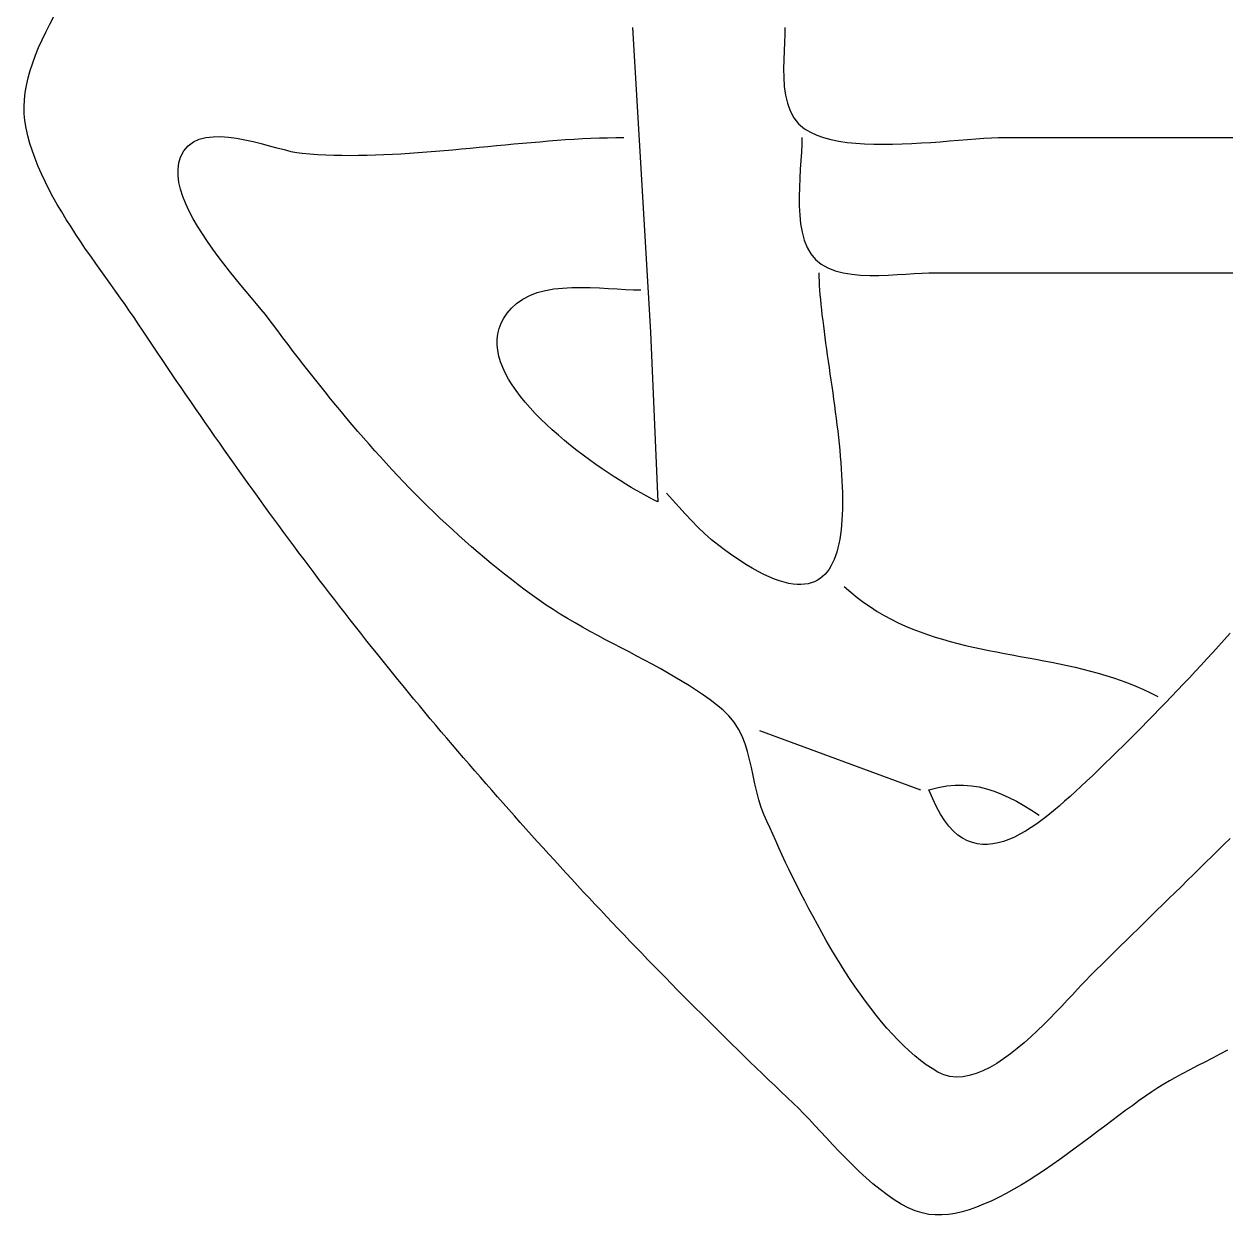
# Model space of a CAD drawing. Header units: millimetres. Extents: x 11 to 803, y 3 to 1113.
# Drawn here: x 10.7 to 152.6, y 583.7 to 724.3 of the extents above; entities that cross this region are included whole.
import ezdxf

# ---------------------------------------------------------------- set-up
doc = ezdxf.new("R2010")
doc.units = ezdxf.units.MM
doc.layers.add('0_0_0', color=3, linetype='Continuous')

msp = doc.modelspace()

# ---------------------------------------------------------------- linework, layer by layer
at = {"layer": '0_0_0'}
for points in [[(152.75, 603.17), (151.86, 602.7), (150.97, 602.23), (150.08, 601.77), (149.19, 601.3), (148.3, 600.83), (147.41, 600.36), (146.52, 599.9), (145.89, 599.55), (145.23, 599.16), (144.54, 598.72), (143.83, 598.25), (143.09, 597.75), (142.34, 597.21), (141.56, 596.65), (140.76, 596.07), (139.94, 595.46), (139.11, 594.83), (138.26, 594.2), (137.4, 593.55), (136.53, 592.9), (135.65, 592.24), (134.76, 591.58), (133.86, 590.93), (132.96, 590.28), (132.05, 589.65), (131.14, 589.02), (130.23, 588.42), (129.33, 587.84), (128.42, 587.28), (127.52, 586.75), (126.62, 586.25), (125.73, 585.78), (124.84, 585.35), (123.97, 584.97), (123.11, 584.62), (122.26, 584.33), (121.43, 584.09), (120.61, 583.9), (119.81, 583.78), (119.03, 583.71), (118.26, 583.71), (117.52, 583.78), (116.71, 583.95), (115.89, 584.21), (115.06, 584.57), (114.23, 585), (113.4, 585.51), (112.57, 586.08), (111.74, 586.71), (110.91, 587.39), (110.1, 588.11), (109.28, 588.86), (108.48, 589.63), (107.7, 590.42), (106.92, 591.21), (106.17, 592.01), (105.43, 592.8), (104.72, 593.57), (104.02, 594.31), (103.36, 595.02), (102.72, 595.69), (102.1, 596.32), (101.52, 596.88), (100.79, 597.58), (100.05, 598.28), (99.31, 598.98), (98.58, 599.68), (97.85, 600.38), (97.12, 601.09), (96.39, 601.79), (95.67, 602.49), (94.95, 603.2), (94.22, 603.9), (93.51, 604.61), (92.79, 605.32), (92.07, 606.03), (91.36, 606.73), (90.65, 607.44), (89.93, 608.16), (89.23, 608.87), (88.52, 609.58), (87.81, 610.29), (87.11, 611.01), (86.4, 611.73), (85.7, 612.44), (85, 613.16), (84.31, 613.88), (83.61, 614.6), (82.91, 615.32), (82.22, 616.05), (81.53, 616.77), (80.83, 617.5), (80.14, 618.23), (79.46, 618.95), (78.77, 619.69), (78.08, 620.42), (77.4, 621.15), (76.71, 621.88), (76.03, 622.62), (75.35, 623.36), (74.67, 624.1), (73.99, 624.84), (73.31, 625.58), (72.63, 626.32), (71.96, 627.07), (71.28, 627.81), (70.6, 628.56), (69.93, 629.31), (69.26, 630.06), (68.59, 630.82), (67.91, 631.57), (67.24, 632.33), (66.57, 633.09), (65.91, 633.85), (65.24, 634.61), (64.57, 635.38), (63.9, 636.15), (63.24, 636.92), (62.57, 637.68), (61.91, 638.45), (61.26, 639.22), (60.6, 639.99), (59.95, 640.76), (59.3, 641.53), (58.66, 642.3), (58.01, 643.07), (57.37, 643.84), (56.73, 644.62), (56.09, 645.39), (55.45, 646.17), (54.82, 646.94), (54.19, 647.72), (53.56, 648.5), (52.93, 649.28), (52.31, 650.06), (51.68, 650.84), (51.06, 651.62), (50.44, 652.41), (49.83, 653.19), (49.21, 653.98), (48.6, 654.76), (47.99, 655.55), (47.38, 656.34), (46.77, 657.13), (46.16, 657.92), (45.56, 658.71), (44.96, 659.51), (44.36, 660.3), (43.76, 661.1), (43.16, 661.89), (42.56, 662.69), (41.97, 663.49), (41.38, 664.29), (40.79, 665.09), (40.2, 665.89), (39.61, 666.7), (39.02, 667.5), (38.44, 668.31), (37.85, 669.12), (37.27, 669.92), (36.69, 670.74), (36.11, 671.55), (35.53, 672.36), (34.95, 673.17), (34.38, 673.99), (33.8, 674.81), (33.23, 675.62), (32.66, 676.44), (32.09, 677.27), (31.52, 678.09), (30.95, 678.91), (30.38, 679.74), (29.81, 680.56), (29.25, 681.39), (28.68, 682.22), (28.12, 683.05), (27.55, 683.89), (26.99, 684.72), (26.43, 685.56), (25.87, 686.39), (25.31, 687.23), (24.75, 688.07), (24.19, 688.92), (23.69, 689.66), (23.17, 690.41), (22.64, 691.18), (22.08, 691.96), (21.52, 692.76), (20.94, 693.56), (20.36, 694.38), (19.76, 695.21), (19.17, 696.05), (18.58, 696.89), (17.98, 697.75), (17.4, 698.61), (16.82, 699.48), (16.25, 700.36), (15.69, 701.24), (15.15, 702.12), (14.63, 703.02), (14.12, 703.91), (13.65, 704.81), (13.19, 705.71), (12.77, 706.61), (12.37, 707.51), (12.01, 708.42), (11.69, 709.32), (11.4, 710.22), (11.16, 711.12), (10.96, 712.02), (10.81, 712.92), (10.73, 713.71), (10.71, 714.53), (10.75, 715.36), (10.84, 716.21), (10.99, 717.07), (11.19, 717.94), (11.44, 718.82), (11.73, 719.72), (12.06, 720.62), (12.43, 721.53), (12.84, 722.44), (13.27, 723.36), (13.74, 724.29), (14.24, 725.21)], [(82.52, 723.92), (84.63, 687.92), (85.52, 667.92), (85.1, 668.11), (84.63, 668.35), (84.12, 668.62), (83.57, 668.92), (82.99, 669.25), (82.37, 669.61), (81.72, 670), (81.05, 670.41), (80.36, 670.85), (79.65, 671.32), (78.93, 671.81), (78.19, 672.32), (77.45, 672.85), (76.71, 673.4), (75.96, 673.97), (75.22, 674.55), (74.49, 675.15), (73.77, 675.77), (73.06, 676.39), (72.37, 677.03), (71.7, 677.68), (71.05, 678.34), (70.44, 679), (69.85, 679.67), (69.3, 680.35), (68.79, 681.03), (68.33, 681.71), (67.9, 682.39), (67.53, 683.07), (67.22, 683.75), (66.95, 684.43), (66.75, 685.1), (66.62, 685.77), (66.55, 686.43), (66.55, 687.08), (66.62, 687.73), (66.78, 688.36), (67.01, 688.98), (67.33, 689.59), (67.74, 690.18), (68.25, 690.75), (68.84, 691.31), (69.58, 691.84), (70.4, 692.27), (71.29, 692.6), (72.24, 692.85), (73.24, 693.03), (74.28, 693.14), (75.35, 693.2), (76.44, 693.21), (77.53, 693.19), (78.61, 693.15), (79.68, 693.09), (80.71, 693.03), (81.71, 692.97), (82.65, 692.93), (83.52, 692.92)], [(100.52, 723.92), (100.51, 723.06), (100.47, 722.12), (100.42, 721.13), (100.37, 720.1), (100.35, 719.04), (100.37, 717.99), (100.44, 716.94), (100.58, 715.93), (100.8, 714.96), (101.12, 714.07), (101.56, 713.25), (102.13, 712.54), (102.84, 711.94), (103.52, 711.55), (104.27, 711.21), (105.08, 710.92), (105.95, 710.68), (106.88, 710.49), (107.85, 710.34), (108.87, 710.24), (109.92, 710.16), (111, 710.12), (112.1, 710.11), (113.22, 710.12), (114.35, 710.15), (115.48, 710.2), (116.62, 710.27), (117.74, 710.34), (118.85, 710.42), (119.95, 710.51), (121.01, 710.6), (122.05, 710.68), (123.04, 710.75), (123.99, 710.82), (124.9, 710.87), (125.74, 710.9), (126.52, 710.92), (188.52, 710.92)], [(153.05, 628.17), (152.33, 627.46), (151.61, 626.74), (150.89, 626.03), (150.17, 625.31), (149.45, 624.6), (148.73, 623.89), (148, 623.18), (147.28, 622.47), (146.56, 621.77), (145.83, 621.06), (145.11, 620.35), (144.39, 619.65), (143.67, 618.94), (142.95, 618.24), (142.23, 617.54), (141.51, 616.83), (140.79, 616.13), (140.08, 615.43), (139.36, 614.72), (138.65, 614.02), (137.94, 613.32), (137.23, 612.62), (136.52, 611.92), (136.07, 611.45), (135.57, 610.93), (135.03, 610.35), (134.45, 609.72), (133.83, 609.06), (133.18, 608.36), (132.5, 607.65), (131.79, 606.92), (131.06, 606.18), (130.3, 605.45), (129.53, 604.73), (128.74, 604.03), (127.94, 603.36), (127.14, 602.73), (126.32, 602.14), (125.51, 601.6), (124.69, 601.13), (123.88, 600.73), (123.08, 600.4), (122.28, 600.17), (121.5, 600.02), (120.73, 599.99), (119.99, 600.06), (119.26, 600.25), (118.56, 600.58), (117.88, 600.99), (117.19, 601.45), (116.52, 601.96), (115.84, 602.5), (115.17, 603.09), (114.51, 603.71), (113.85, 604.37), (113.2, 605.06), (112.55, 605.78), (111.91, 606.53), (111.28, 607.31), (110.65, 608.11), (110.03, 608.94), (109.42, 609.79), (108.82, 610.65), (108.23, 611.53), (107.64, 612.43), (107.07, 613.34), (106.5, 614.26), (105.95, 615.18), (105.4, 616.12), (104.87, 617.05), (104.34, 617.99), (103.83, 618.93), (103.33, 619.87), (102.85, 620.8), (102.37, 621.73), (101.91, 622.65), (101.46, 623.56), (101.02, 624.45), (100.6, 625.33), (100.2, 626.2), (99.81, 627.04), (99.43, 627.87), (99.07, 628.67), (98.72, 629.45), (98.39, 630.19), (98.08, 630.92), (97.73, 631.81), (97.44, 632.73), (97.19, 633.68), (96.98, 634.63), (96.77, 635.59), (96.57, 636.55), (96.35, 637.5), (96.1, 638.44), (95.81, 639.35), (95.45, 640.23), (95.03, 641.08), (94.52, 641.88), (93.91, 642.63), (93.18, 643.33), (92.44, 643.93), (91.68, 644.51), (90.89, 645.08), (90.08, 645.63), (89.25, 646.17), (88.4, 646.69), (87.54, 647.21), (86.66, 647.72), (85.77, 648.22), (84.86, 648.72), (83.95, 649.21), (83.04, 649.69), (82.12, 650.18), (81.2, 650.66), (80.27, 651.14), (79.35, 651.63), (78.44, 652.12), (77.53, 652.61), (76.63, 653.11), (75.74, 653.61), (74.86, 654.12), (74, 654.65), (73.16, 655.18), (72.33, 655.72), (71.52, 656.28), (70.69, 656.88), (69.86, 657.49), (69.04, 658.11), (68.23, 658.73), (67.43, 659.36), (66.63, 659.99), (65.84, 660.63), (65.06, 661.28), (64.29, 661.94), (63.52, 662.6), (62.76, 663.27), (62.01, 663.94), (61.26, 664.62), (60.52, 665.3), (59.79, 665.99), (59.06, 666.69), (58.34, 667.39), (57.62, 668.1), (56.92, 668.81), (56.21, 669.53), (55.51, 670.25), (54.82, 670.98), (54.13, 671.71), (53.45, 672.45), (52.77, 673.2), (52.1, 673.94), (51.43, 674.7), (50.77, 675.45), (50.11, 676.21), (49.45, 676.98), (48.8, 677.75), (48.16, 678.52), (47.51, 679.3), (46.87, 680.08), (46.24, 680.87), (45.61, 681.66), (44.98, 682.45), (44.35, 683.25), (43.73, 684.05), (43.11, 684.85), (42.49, 685.66), (41.88, 686.47), (41.26, 687.28), (40.65, 688.1), (40.05, 688.92), (39.65, 689.43), (39.2, 690), (38.69, 690.62), (38.14, 691.28), (37.55, 691.99), (36.93, 692.73), (36.29, 693.5), (35.63, 694.31), (34.96, 695.14), (34.29, 695.99), (33.63, 696.86), (32.98, 697.74), (32.35, 698.63), (31.76, 699.53), (31.19, 700.43), (30.68, 701.32), (30.21, 702.21), (29.8, 703.09), (29.45, 703.95), (29.18, 704.8), (28.99, 705.62), (28.89, 706.41), (28.88, 707.18), (28.98, 707.91), (29.18, 708.6), (29.57, 709.35), (30.08, 709.94), (30.69, 710.39), (31.39, 710.71), (32.17, 710.92), (33.01, 711.01), (33.9, 711.02), (34.84, 710.96), (35.8, 710.83), (36.77, 710.65), (37.75, 710.43), (38.71, 710.19), (39.65, 709.94), (40.55, 709.7), (41.4, 709.48), (42.19, 709.28), (42.9, 709.14), (43.52, 709.05), (44.45, 708.97), (45.39, 708.91), (46.33, 708.86), (47.29, 708.82), (48.25, 708.81), (49.22, 708.8), (50.2, 708.81), (51.19, 708.82), (52.18, 708.85), (53.18, 708.89), (54.18, 708.94), (55.19, 708.99), (56.2, 709.06), (57.22, 709.13), (58.24, 709.21), (59.26, 709.29), (60.29, 709.38), (61.32, 709.47), (62.34, 709.56), (63.37, 709.66), (64.41, 709.76), (65.44, 709.86), (66.47, 709.96), (67.5, 710.06), (68.52, 710.15), (69.55, 710.25), (70.57, 710.34), (71.59, 710.42), (72.61, 710.51), (73.62, 710.59), (74.63, 710.66), (75.63, 710.72), (76.63, 710.78), (77.62, 710.82), (78.61, 710.86), (79.59, 710.89), (80.56, 710.91), (81.52, 710.92)], [(102.52, 710.92), (102.51, 710.09), (102.46, 709.18), (102.4, 708.21), (102.33, 707.18), (102.27, 706.12), (102.22, 705.03), (102.19, 703.93), (102.2, 702.84), (102.26, 701.76), (102.37, 700.72), (102.55, 699.73), (102.8, 698.8), (103.14, 697.94), (103.58, 697.18), (104.13, 696.52), (104.8, 695.96), (105.58, 695.52), (106.45, 695.19), (107.39, 694.94), (108.4, 694.78), (109.44, 694.68), (110.52, 694.64), (111.61, 694.64), (112.69, 694.68), (113.76, 694.73), (114.79, 694.79), (115.77, 694.85), (116.69, 694.9), (117.52, 694.92), (155.52, 694.92)], [(104.52, 694.92), (104.53, 694.45), (104.54, 693.96), (104.57, 693.44), (104.6, 692.91), (104.65, 692.36), (104.7, 691.78), (104.75, 691.19), (104.82, 690.58), (104.89, 689.96), (104.97, 689.32), (105.05, 688.67), (105.14, 688), (105.23, 687.32), (105.32, 686.62), (105.42, 685.92), (105.52, 685.21), (105.63, 684.49), (105.73, 683.76), (105.83, 683.02), (105.94, 682.28), (106.05, 681.54), (106.15, 680.79), (106.25, 680.03), (106.36, 679.28), (106.46, 678.52), (106.55, 677.76), (106.65, 677.01), (106.74, 676.25), (106.82, 675.5), (106.9, 674.75), (106.98, 674.01), (107.05, 673.27), (107.11, 672.53), (107.16, 671.81), (107.21, 671.09), (107.25, 670.39), (107.28, 669.69), (107.3, 669), (107.31, 668.33), (107.31, 667.67), (107.3, 667.02), (107.28, 666.39), (107.25, 665.77), (107.21, 665.17), (107.15, 664.59), (107.07, 664.03), (106.99, 663.48), (106.89, 662.96), (106.77, 662.46), (106.64, 661.98), (106.49, 661.53), (106.33, 661.09), (106.14, 660.69), (105.94, 660.31), (105.72, 659.96), (105.49, 659.63), (105.23, 659.34), (104.95, 659.07), (104.66, 658.84), (104.34, 658.64), (104, 658.47), (103.63, 658.33), (103.25, 658.23), (102.84, 658.17), (102.41, 658.14), (101.95, 658.15), (101.47, 658.19), (100.96, 658.28), (100.43, 658.41), (99.87, 658.58), (99.28, 658.79), (98.67, 659.04), (98.02, 659.34), (97.35, 659.69), (96.65, 660.08), (95.92, 660.51), (95.16, 661), (94.37, 661.53), (93.55, 662.12), (92.7, 662.75), (91.85, 663.43), (91.04, 664.16), (90.25, 664.92), (89.49, 665.7), (88.74, 666.5), (88, 667.31), (87.26, 668.12), (86.52, 668.92)], [(107.52, 657.92), (108.28, 657.25), (109.04, 656.62), (109.82, 656.03), (110.61, 655.49), (111.42, 654.97), (112.23, 654.49), (113.06, 654.05), (113.9, 653.63), (114.75, 653.24), (115.61, 652.88), (116.47, 652.54), (117.35, 652.23), (118.23, 651.94), (119.12, 651.67), (120.02, 651.42), (120.92, 651.18), (121.83, 650.96), (122.74, 650.75), (123.66, 650.55), (124.58, 650.36), (125.5, 650.18), (126.43, 650), (127.35, 649.83), (128.28, 649.66), (129.21, 649.49), (130.14, 649.32), (131.07, 649.14), (131.99, 648.96), (132.92, 648.78), (133.84, 648.58), (134.76, 648.38), (135.68, 648.16), (136.59, 647.93), (137.5, 647.68), (138.4, 647.41), (139.3, 647.13), (140.19, 646.82), (141.07, 646.49), (141.95, 646.14), (142.82, 645.76), (143.68, 645.35), (144.52, 644.92)], [(153.07, 652.39), (152.39, 651.64), (151.7, 650.88), (151.01, 650.13), (150.33, 649.38), (149.63, 648.63), (148.94, 647.89), (148.25, 647.14), (147.55, 646.4), (146.85, 645.66), (146.15, 644.93), (145.45, 644.19), (144.74, 643.46), (144.03, 642.73), (143.32, 642.01), (142.61, 641.28), (141.9, 640.56), (141.18, 639.85), (140.46, 639.13), (139.74, 638.42), (139.02, 637.71), (138.29, 637.01), (137.57, 636.31), (136.84, 635.61), (136.1, 634.92), (135.47, 634.32), (134.82, 633.72), (134.18, 633.13), (133.52, 632.55), (132.87, 631.98), (132.21, 631.42), (131.55, 630.89), (130.89, 630.38), (130.23, 629.9), (129.57, 629.45), (128.91, 629.04), (128.26, 628.67), (127.61, 628.33), (126.96, 628.05), (126.32, 627.81), (125.69, 627.63), (125.06, 627.51), (124.44, 627.45), (123.83, 627.45), (123.23, 627.52), (122.64, 627.67), (122.06, 627.89), (121.49, 628.19), (120.94, 628.57), (120.4, 629.04), (119.88, 629.61), (119.37, 630.26), (118.88, 631.02), (118.41, 631.88), (117.96, 632.84), (117.52, 633.92), (118.6, 634.18), (119.63, 634.36), (120.62, 634.45), (121.58, 634.45), (122.52, 634.38), (123.43, 634.24), (124.32, 634.02), (125.2, 633.75), (126.08, 633.4), (126.95, 633.01), (127.83, 632.55), (128.71, 632.05), (129.61, 631.5), (130.52, 630.92)], [(97.52, 640.92), (116.52, 633.92)]]:
    msp.add_lwpolyline(points, dxfattribs=at)

doc.saveas('drawing.dxf')
